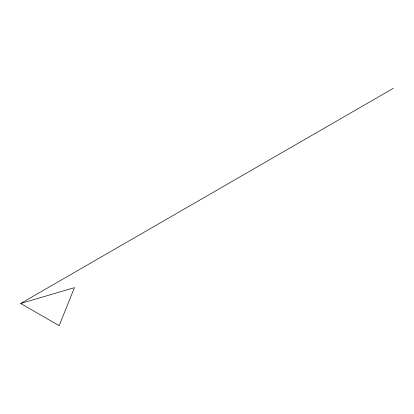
<?xml version="1.0" encoding="UTF-8"?>
<svg xmlns="http://www.w3.org/2000/svg" width="414" height="414" viewBox="0 0 414 414"><rect width="100%" height="100%" fill="white"/><g stroke="black" fill="none" stroke-linecap="round" stroke-linejoin="round"><path stroke-width="0.62" d="M20.7 303.462L74.468 287.642L59.145 325.658L20.7 303.462L393.3 88.342"/></g></svg>
